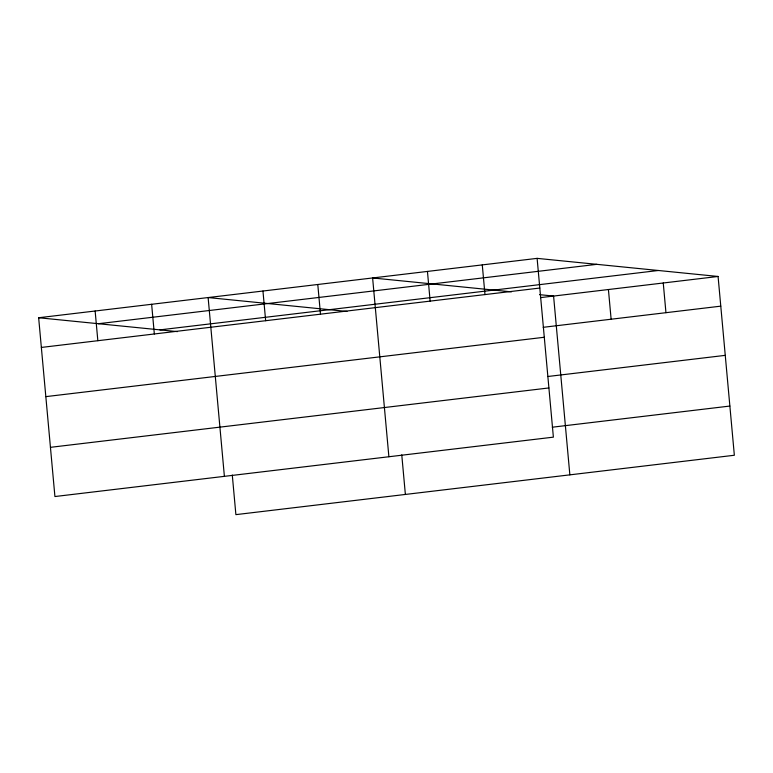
<?xml version="1.0" encoding="UTF-8"?>
<svg xmlns="http://www.w3.org/2000/svg" width="773" height="773" viewBox="0 0 773 773"><rect width="100%" height="100%" fill="white"/><g stroke="black" fill="none" stroke-linecap="round" stroke-linejoin="round"><path stroke-width="1.16" d="M537.109 258.366L553.381 437.151L54.922 496.537L38.65 317.742L537.109 258.366L718.078 276.463L734.35 455.258L235.891 514.634L232.287 475.037M98.374 323.723L596.824 264.337M159.905 329.878L658.354 270.492M41.355 347.435L539.805 288.049M540.482 297.624L718.078 276.463M543.177 327.317L720.784 306.156M45.829 396.636L544.289 337.26M547.661 376.519L725.258 355.358M50.448 447.325L548.898 387.949M552.27 427.208L729.876 406.057M511.436 291.846L372.615 277.961L388.887 456.746M539.535 294.658L553.584 296.059L569.856 474.854M346.942 311.442L208.121 297.557L224.392 476.342M38.65 317.742L177.471 331.627M663.253 282.995L665.949 312.688M608.419 289.527L611.124 319.22M482.275 264.897L484.98 294.581M427.45 271.429L430.146 301.112M401.767 454.843L405.371 494.449M317.79 284.493L320.486 314.176M262.955 291.025L265.661 320.708M151.634 304.282L154.339 333.975M95.137 311.017L97.842 340.7"/></g></svg>
